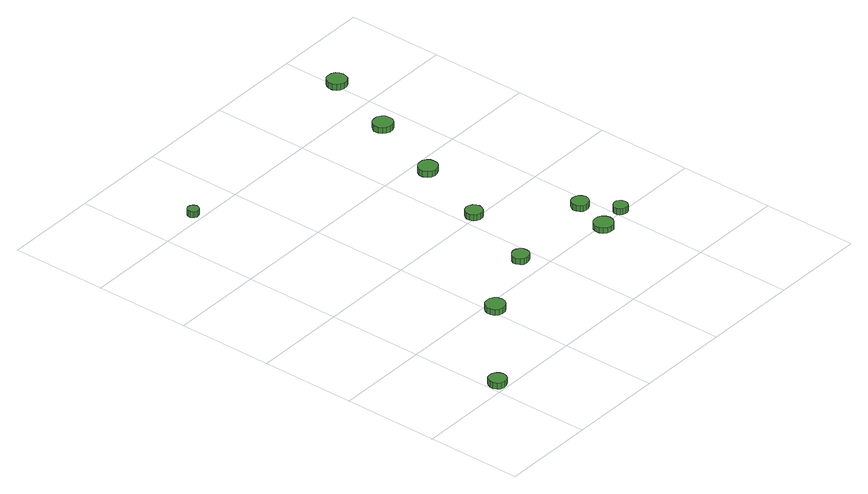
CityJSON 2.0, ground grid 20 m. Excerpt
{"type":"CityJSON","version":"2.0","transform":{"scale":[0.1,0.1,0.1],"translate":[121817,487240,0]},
"CityObjects":{
"tree1":{"type":"SolitaryVegetationObject","attributes":{"function":"something"},"geometry":[{"type":"MultiSurface","lod":"1","boundaries":[[[0,1,2,3,4,5,6,7,8,9,10,11,12,13,14]],[[15,16,17,18,19,20,21,22,23,24,25,26,27,28,29]],[[0,29,28,1]],[[1,28,27,2]],[[2,27,26,3]],[[3,26,25,4]],[[4,25,24,5]],[[5,24,23,6]],[[6,23,22,7]],[[7,22,21,8]],[[8,21,20,9]],[[9,20,19,10]],[[10,19,18,11]],[[11,18,17,12]],[[12,17,16,13]],[[13,16,15,14]],[[14,15,29,0]]]}]},
"tree2":{"type":"SolitaryVegetationObject","attributes":{"function":"something"},"geometry":[{"type":"MultiSurface","lod":"1","boundaries":[[[30,31,32,33,34,35,36,37,38,39,40,41,42,43,44]],[[45,46,47,48,49,50,51,52,53,54,55,56,57,58,59]],[[30,59,58,31]],[[31,58,57,32]],[[32,57,56,33]],[[33,56,55,34]],[[34,55,54,35]],[[35,54,53,36]],[[36,53,52,37]],[[37,52,51,38]],[[38,51,50,39]],[[39,50,49,40]],[[40,49,48,41]],[[41,48,47,42]],[[42,47,46,43]],[[43,46,45,44]],[[44,45,59,30]]]}]},
"tree3":{"type":"SolitaryVegetationObject","attributes":{"function":"something"},"geometry":[{"type":"MultiSurface","lod":"1","boundaries":[[[60,61,62,63,64,65,66,67,68,69,70,71,72,73,74]],[[75,76,77,78,79,80,81,82,83,84,85,86,87,88,89]],[[60,89,88,61]],[[61,88,87,62]],[[62,87,86,63]],[[63,86,85,64]],[[64,85,84,65]],[[65,84,83,66]],[[66,83,82,67]],[[67,82,81,68]],[[68,81,80,69]],[[69,80,79,70]],[[70,79,78,71]],[[71,78,77,72]],[[72,77,76,73]],[[73,76,75,74]],[[74,75,89,60]]]}]},
"tree4":{"type":"SolitaryVegetationObject","attributes":{"function":"something"},"geometry":[{"type":"MultiSurface","lod":"1","boundaries":[[[90,91,92,93,94,95,96,97,98,99,100,101,102,103,104]],[[105,106,107,108,109,110,111,112,113,114,115,116,117,118,119]],[[90,119,118,91]],[[91,118,117,92]],[[92,117,116,93]],[[93,116,115,94]],[[94,115,114,95]],[[95,114,113,96]],[[96,113,112,97]],[[97,112,111,98]],[[98,111,110,99]],[[99,110,109,100]],[[100,109,108,101]],[[101,108,107,102]],[[102,107,106,103]],[[103,106,105,104]],[[104,105,119,90]]]}]},
"tree5":{"type":"SolitaryVegetationObject","attributes":{"function":"something"},"geometry":[{"type":"MultiSurface","lod":"1","boundaries":[[[120,121,122,123,124,125,126,127,128,129,130,131,132,133,134]],[[135,136,137,138,139,140,141,142,143,144,145,146,147,148,149]],[[120,149,148,121]],[[121,148,147,122]],[[122,147,146,123]],[[123,146,145,124]],[[124,145,144,125]],[[125,144,143,126]],[[126,143,142,127]],[[127,142,141,128]],[[128,141,140,129]],[[129,140,139,130]],[[130,139,138,131]],[[131,138,137,132]],[[132,137,136,133]],[[133,136,135,134]],[[134,135,149,120]]]}]},
"tree6":{"type":"SolitaryVegetationObject","attributes":{"function":"something"},"geometry":[{"type":"MultiSurface","lod":"1","boundaries":[[[150,151,152,153,154,155,156,157,158,159,160,161,162,163,164]],[[165,166,167,168,169,170,171,172,173,174,175,176,177,178,179]],[[150,179,178,151]],[[151,178,177,152]],[[152,177,176,153]],[[153,176,175,154]],[[154,175,174,155]],[[155,174,173,156]],[[156,173,172,157]],[[157,172,171,158]],[[158,171,170,159]],[[159,170,169,160]],[[160,169,168,161]],[[161,168,167,162]],[[162,167,166,163]],[[163,166,165,164]],[[164,165,179,150]]]}]},
"tree7":{"type":"SolitaryVegetationObject","attributes":{"function":"something"},"geometry":[{"type":"MultiSurface","lod":"1","boundaries":[[[180,181,182,183,184,185,186,187,188,189,190,191,192,193,194]],[[195,196,197,198,199,200,201,202,203,204,205,206,207,208,209]],[[180,209,208,181]],[[181,208,207,182]],[[182,207,206,183]],[[183,206,205,184]],[[184,205,204,185]],[[185,204,203,186]],[[186,203,202,187]],[[187,202,201,188]],[[188,201,200,189]],[[189,200,199,190]],[[190,199,198,191]],[[191,198,197,192]],[[192,197,196,193]],[[193,196,195,194]],[[194,195,209,180]]]}]},
"tree8":{"type":"SolitaryVegetationObject","attributes":{"function":"something"},"geometry":[{"type":"MultiSurface","lod":"1","boundaries":[[[210,211,212,213,214,215,216,217,218,219,220,221,222,223,224]],[[225,226,227,228,229,230,231,232,233,234,235,236,237,238,239]],[[210,239,238,211]],[[211,238,237,212]],[[212,237,236,213]],[[213,236,235,214]],[[214,235,234,215]],[[215,234,233,216]],[[216,233,232,217]],[[217,232,231,218]],[[218,231,230,219]],[[219,230,229,220]],[[220,229,228,221]],[[221,228,227,222]],[[222,227,226,223]],[[223,226,225,224]],[[224,225,239,210]]]}]},
"tree9":{"type":"SolitaryVegetationObject","attributes":{"function":"something"},"geometry":[{"type":"MultiSurface","lod":"1","boundaries":[[[240,241,242,243,244,245,246,247,248,249,250,251,252,253,254]],[[255,256,257,258,259,260,261,262,263,264,265,266,267,268,269]],[[240,269,268,241]],[[241,268,267,242]],[[242,267,266,243]],[[243,266,265,244]],[[244,265,264,245]],[[245,264,263,246]],[[246,263,262,247]],[[247,262,261,248]],[[248,261,260,249]],[[249,260,259,250]],[[250,259,258,251]],[[251,258,257,252]],[[252,257,256,253]],[[253,256,255,254]],[[254,255,269,240]]]}]},
"tree10":{"type":"SolitaryVegetationObject","attributes":{"function":"something"},"geometry":[{"type":"MultiSurface","lod":"1","boundaries":[[[270,271,272,273,274,275,276,277,278,279,280,281,282,283,284]],[[285,286,287,288,289,290,291,292,293,294,295,296,297,298,299]],[[270,299,298,271]],[[271,298,297,272]],[[272,297,296,273]],[[273,296,295,274]],[[274,295,294,275]],[[275,294,293,276]],[[276,293,292,277]],[[277,292,291,278]],[[278,291,290,279]],[[279,290,289,280]],[[280,289,288,281]],[[281,288,287,282]],[[282,287,286,283]],[[283,286,285,284]],[[284,285,299,270]]]}]},
"tree11":{"type":"SolitaryVegetationObject","attributes":{"function":"something"},"geometry":[{"type":"MultiSurface","lod":"1","boundaries":[[[300,301,302,303,304,305,306,307,308,309,310,311,312,313,314]],[[315,316,317,318,319,320,321,322,323,324,325,326,327,328,329]],[[300,329,328,301]],[[301,328,327,302]],[[302,327,326,303]],[[303,326,325,304]],[[304,325,324,305]],[[305,324,323,306]],[[306,323,322,307]],[[307,322,321,308]],[[308,321,320,309]],[[309,320,319,310]],[[310,319,318,311]],[[311,318,317,312]],[[312,317,316,313]],[[313,316,315,314]],[[314,315,329,300]]]}]}
},
"vertices":[
[40,22,14],[38,29,14],[34,35,14],[27,39,14],[20,40,14],[12,38,14],[7,33,14],[4,26,14],[4,18,14],[7,11,14],[12,6,14],[20,4,14],[27,4,14],[34,8,14],[38,14,14],[38,14,1],[34,8,1],[27,4,1],[20,4,1],[12,6,1],[7,11,1],[4,18,1],[4,26,1],[7,33,1],[12,38,1],[20,40,1],[27,39,1],[34,35,1],[38,29,1],[40,22,1],
[225,175,20],[223,184,20],[218,190,20],[211,195,20],[202,195,20],[194,193,20],[188,187,20],[185,179,20],[185,171,20],[188,163,20],[194,158,20],[202,155,20],[211,156,20],[218,160,20],[223,167,20],[223,167,7],[218,160,7],[211,156,7],[202,155,7],[194,158,7],[188,163,7],[185,171,7],[185,179,7],[188,187,7],[194,193,7],[202,195,7],[211,195,7],[218,190,7],[223,184,7],[225,175,7],
[107,816,19],[106,821,19],[103,824,19],[99,827,19],[94,827,19],[89,826,19],[86,823,19],[84,818,19],[84,813,19],[86,809,19],[89,806,19],[94,804,19],[99,805,19],[103,807,19],[106,811,19],[106,811,6],[103,807,6],[99,805,6],[94,804,6],[89,806,6],[86,809,6],[84,813,6],[84,818,6],[86,823,6],[89,826,6],[94,827,6],[99,827,6],[103,824,6],[106,821,6],[107,816,6],
[381,243,20],[380,250,20],[375,256,20],[369,260,20],[362,261,20],[355,258,20],[349,253,20],[346,247,20],[346,240,20],[349,233,20],[355,228,20],[362,226,20],[369,227,20],[375,230,20],[380,236,20],[380,236,7],[375,230,7],[369,227,7],[362,226,7],[355,228,7],[349,233,7],[346,240,7],[346,247,7],[349,253,7],[355,258,7],[362,261,7],[369,260,7],[375,256,7],[380,250,7],[381,243,7],
[441,404,19],[439,411,19],[435,417,19],[429,421,19],[421,422,19],[414,419,19],[409,414,19],[406,408,19],[406,401,19],[409,394,19],[414,389,19],[421,387,19],[429,387,19],[435,391,19],[439,397,19],[439,397,6],[435,391,6],[429,387,6],[421,387,6],[414,389,6],[409,394,6],[406,401,6],[406,408,6],[409,414,6],[414,419,6],[421,422,6],[429,421,6],[435,417,6],[439,411,6],[441,404,6],
[565,190,19],[563,198,19],[558,205,19],[551,209,19],[542,210,19],[534,207,19],[528,202,19],[525,194,19],[525,185,19],[528,178,19],[534,172,19],[542,170,19],[551,170,19],[558,175,19],[563,181,19],[563,181,7],[558,175,7],[551,170,7],[542,170,7],[534,172,7],[528,178,7],[525,185,7],[525,194,7],[528,202,7],[534,207,7],[542,210,7],[551,209,7],[558,205,7],[563,198,7],[565,190,7],
[502,563,20],[501,571,20],[496,578,20],[488,582,20],[480,583,20],[472,580,20],[466,575,20],[462,567,20],[462,559,20],[466,551,20],[472,545,20],[480,543,20],[488,544,20],[496,548,20],[501,555,20],[501,555,7],[496,548,7],[488,544,7],[480,543,7],[472,545,7],[466,551,7],[462,559,7],[462,567,7],[466,575,7],[472,580,7],[480,583,7],[488,582,7],[496,578,7],[501,571,7],[502,563,7],
[590,269,19],[588,276,19],[584,282,19],[577,285,19],[570,286,19],[563,284,19],[558,279,19],[555,272,19],[555,265,19],[558,258,19],[563,253,19],[570,251,19],[577,252,19],[584,256,19],[588,261,19],[588,261,6],[584,256,6],[577,252,6],[570,251,6],[563,253,6],[558,258,6],[555,265,6],[555,272,6],[558,279,6],[563,284,6],[570,286,6],[577,285,6],[584,282,6],[588,276,6],[590,269,6],
[624,201,19],[623,208,19],[619,213,19],[614,216,19],[608,216,19],[602,214,19],[597,210,19],[595,205,19],[595,198,19],[597,193,19],[602,189,19],[608,187,19],[614,187,19],[619,190,19],[623,195,19],[623,195,6],[619,190,6],[614,187,6],[608,187,6],[602,189,6],[597,193,6],[595,198,6],[595,205,6],[597,210,6],[602,214,6],[608,216,6],[614,216,6],[619,213,6],[623,208,6],[624,201,6],
[561,719,21],[560,728,21],[555,734,21],[547,739,21],[539,739,21],[531,737,21],[525,731,21],[521,724,21],[521,715,21],[525,707,21],[531,702,21],[539,699,21],[547,700,21],[555,704,21],[560,711,21],[560,711,8],[555,704,8],[547,700,8],[539,699,8],[531,702,8],[525,707,8],[521,715,8],[521,724,8],[525,731,8],[531,737,8],[539,739,8],[547,739,8],[555,734,8],[560,728,8],[561,719,8],
[620,878,20],[618,886,20],[614,893,20],[606,897,20],[598,898,20],[590,896,20],[584,890,20],[580,882,20],[580,874,20],[584,866,20],[590,861,20],[598,858,20],[606,859,20],[614,863,20],[618,870,20],[618,870,7],[614,863,7],[606,859,7],[598,858,7],[590,861,7],[584,866,7],[580,874,7],[580,882,7],[584,890,7],[590,896,7],[598,898,7],[606,897,7],[614,893,7],[618,886,7],[620,878,7]
]}
